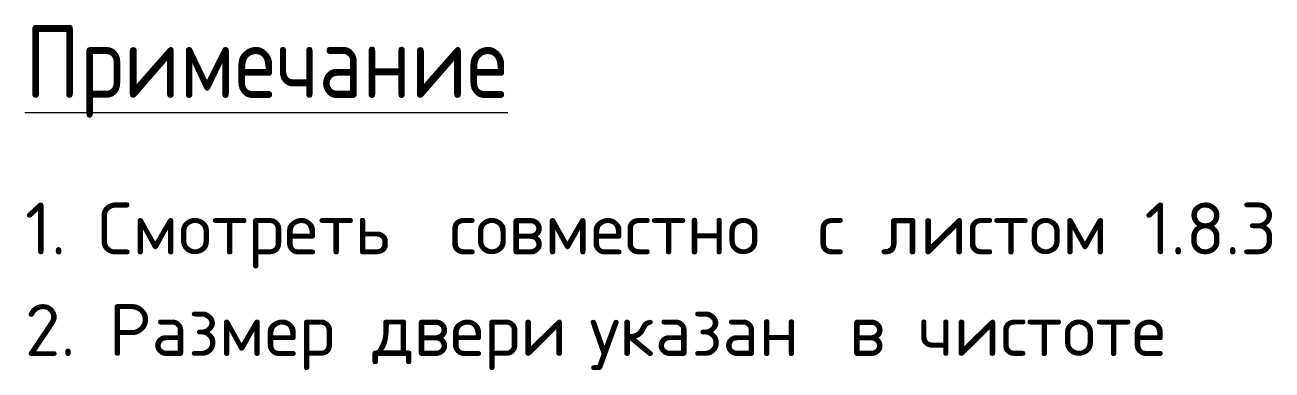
# Model space of a CAD drawing. Header units: millimetres. Extents: x 1724 to 30795, y -433 to 12638.
# Drawn here: x 1723.6 to 1783.6, y 2407.9 to 2424.5 of the extents above; entities that cross this region are included whole.
import ezdxf

# ---------------------------------------------------------------- set-up
doc = ezdxf.new("R2010")
doc.units = ezdxf.units.MM
doc.layers.add('G-ANNO-TEXT', color=7, linetype='Continuous', lineweight=9)
doc.styles.add('GOST Common', font='GOST_Common.ttf', dxfattribs={"width": 0.9, "height": 3.5})
doc.styles.add('ISOCPEUR', font='isocpeur.ttf', dxfattribs={"height": 2.5})

msp = doc.modelspace()

# ---------------------------------------------------------------- texts
at = {"layer": 'G-ANNO-TEXT', "attachment_point": 1}
for s, insert, char_height, width, style in [('\\LПримечание', (1723.584, 2424.516), 3.5, 28.49999, 'GOST Common'), ('1. ', (1723.584, 2415.974), 2.5, 4.24894, 'ISOCPEUR'), ('Смотреть', (1727.09, 2415.974), 2.5, 18.67932, 'ISOCPEUR'), ('\\fISOCPEUR|b0|i0|c204|p34|; ', (1742.502, 2415.974), 2.5, 1.84388, 'ISOCPEUR'), ('\\fISOCPEUR|b0|i0|c204|p34|; ', (1760.229, 2415.974), 2.5, 1.84388, 'ISOCPEUR'), ('\\fISOCPEUR|b0|i0|c204|p34|; ', (1763.272, 2415.974), 2.5, 1.84388, 'ISOCPEUR'), (' 1.8.3', (1775.906, 2415.974), 2.5, 9.45991, 'ISOCPEUR'), ('совместно', (1744.023, 2415.974), 2.5, 19.64134, 'ISOCPEUR'), ('\\fISOCPEUR|b0|i0|c204|p34|;с', (1761.75, 2415.974), 2.5, 1.84388, 'ISOCPEUR'), ('листом', (1764.793, 2415.974), 2.5, 13.46835, 'ISOCPEUR'), ('2. ', (1723.584, 2411.079), 2.5, 4.89029, 'ISOCPEUR'), ('Размер', (1727.619, 2411.079), 2.5, 13.54852, 'ISOCPEUR'), ('\\fISOCPEUR|b0|i0|c204|p34|; ', (1738.798, 2411.079), 2.5, 1.84388, 'ISOCPEUR'), ('\\fISOCPEUR|b0|i0|c204|p34|; ', (1749.249, 2411.079), 2.5, 1.84388, 'ISOCPEUR'), ('указан', (1750.77, 2411.079), 2.5, 13.30801, 'ISOCPEUR'), ('\\fISOCPEUR|b0|i0|c204|p34|; ', (1761.75, 2411.079), 2.5, 1.84388, 'ISOCPEUR'), ('\\fISOCPEUR|b0|i0|c204|p34|; ', (1765.058, 2411.079), 2.5, 1.84388, 'ISOCPEUR'), ('двери', (1740.319, 2411.079), 2.5, 10.82278, 'ISOCPEUR'), ('\\fISOCPEUR|b0|i0|c204|p34|;в', (1763.272, 2411.079), 2.5, 2.16456, 'ISOCPEUR'), ('чистоте', (1766.579, 2411.079), 2.5, 15.95358, 'ISOCPEUR')]:
    msp.add_mtext(s, dxfattribs=dict(at, insert=insert, char_height=char_height, width=width, style=style))

doc.saveas('drawing.dxf')
